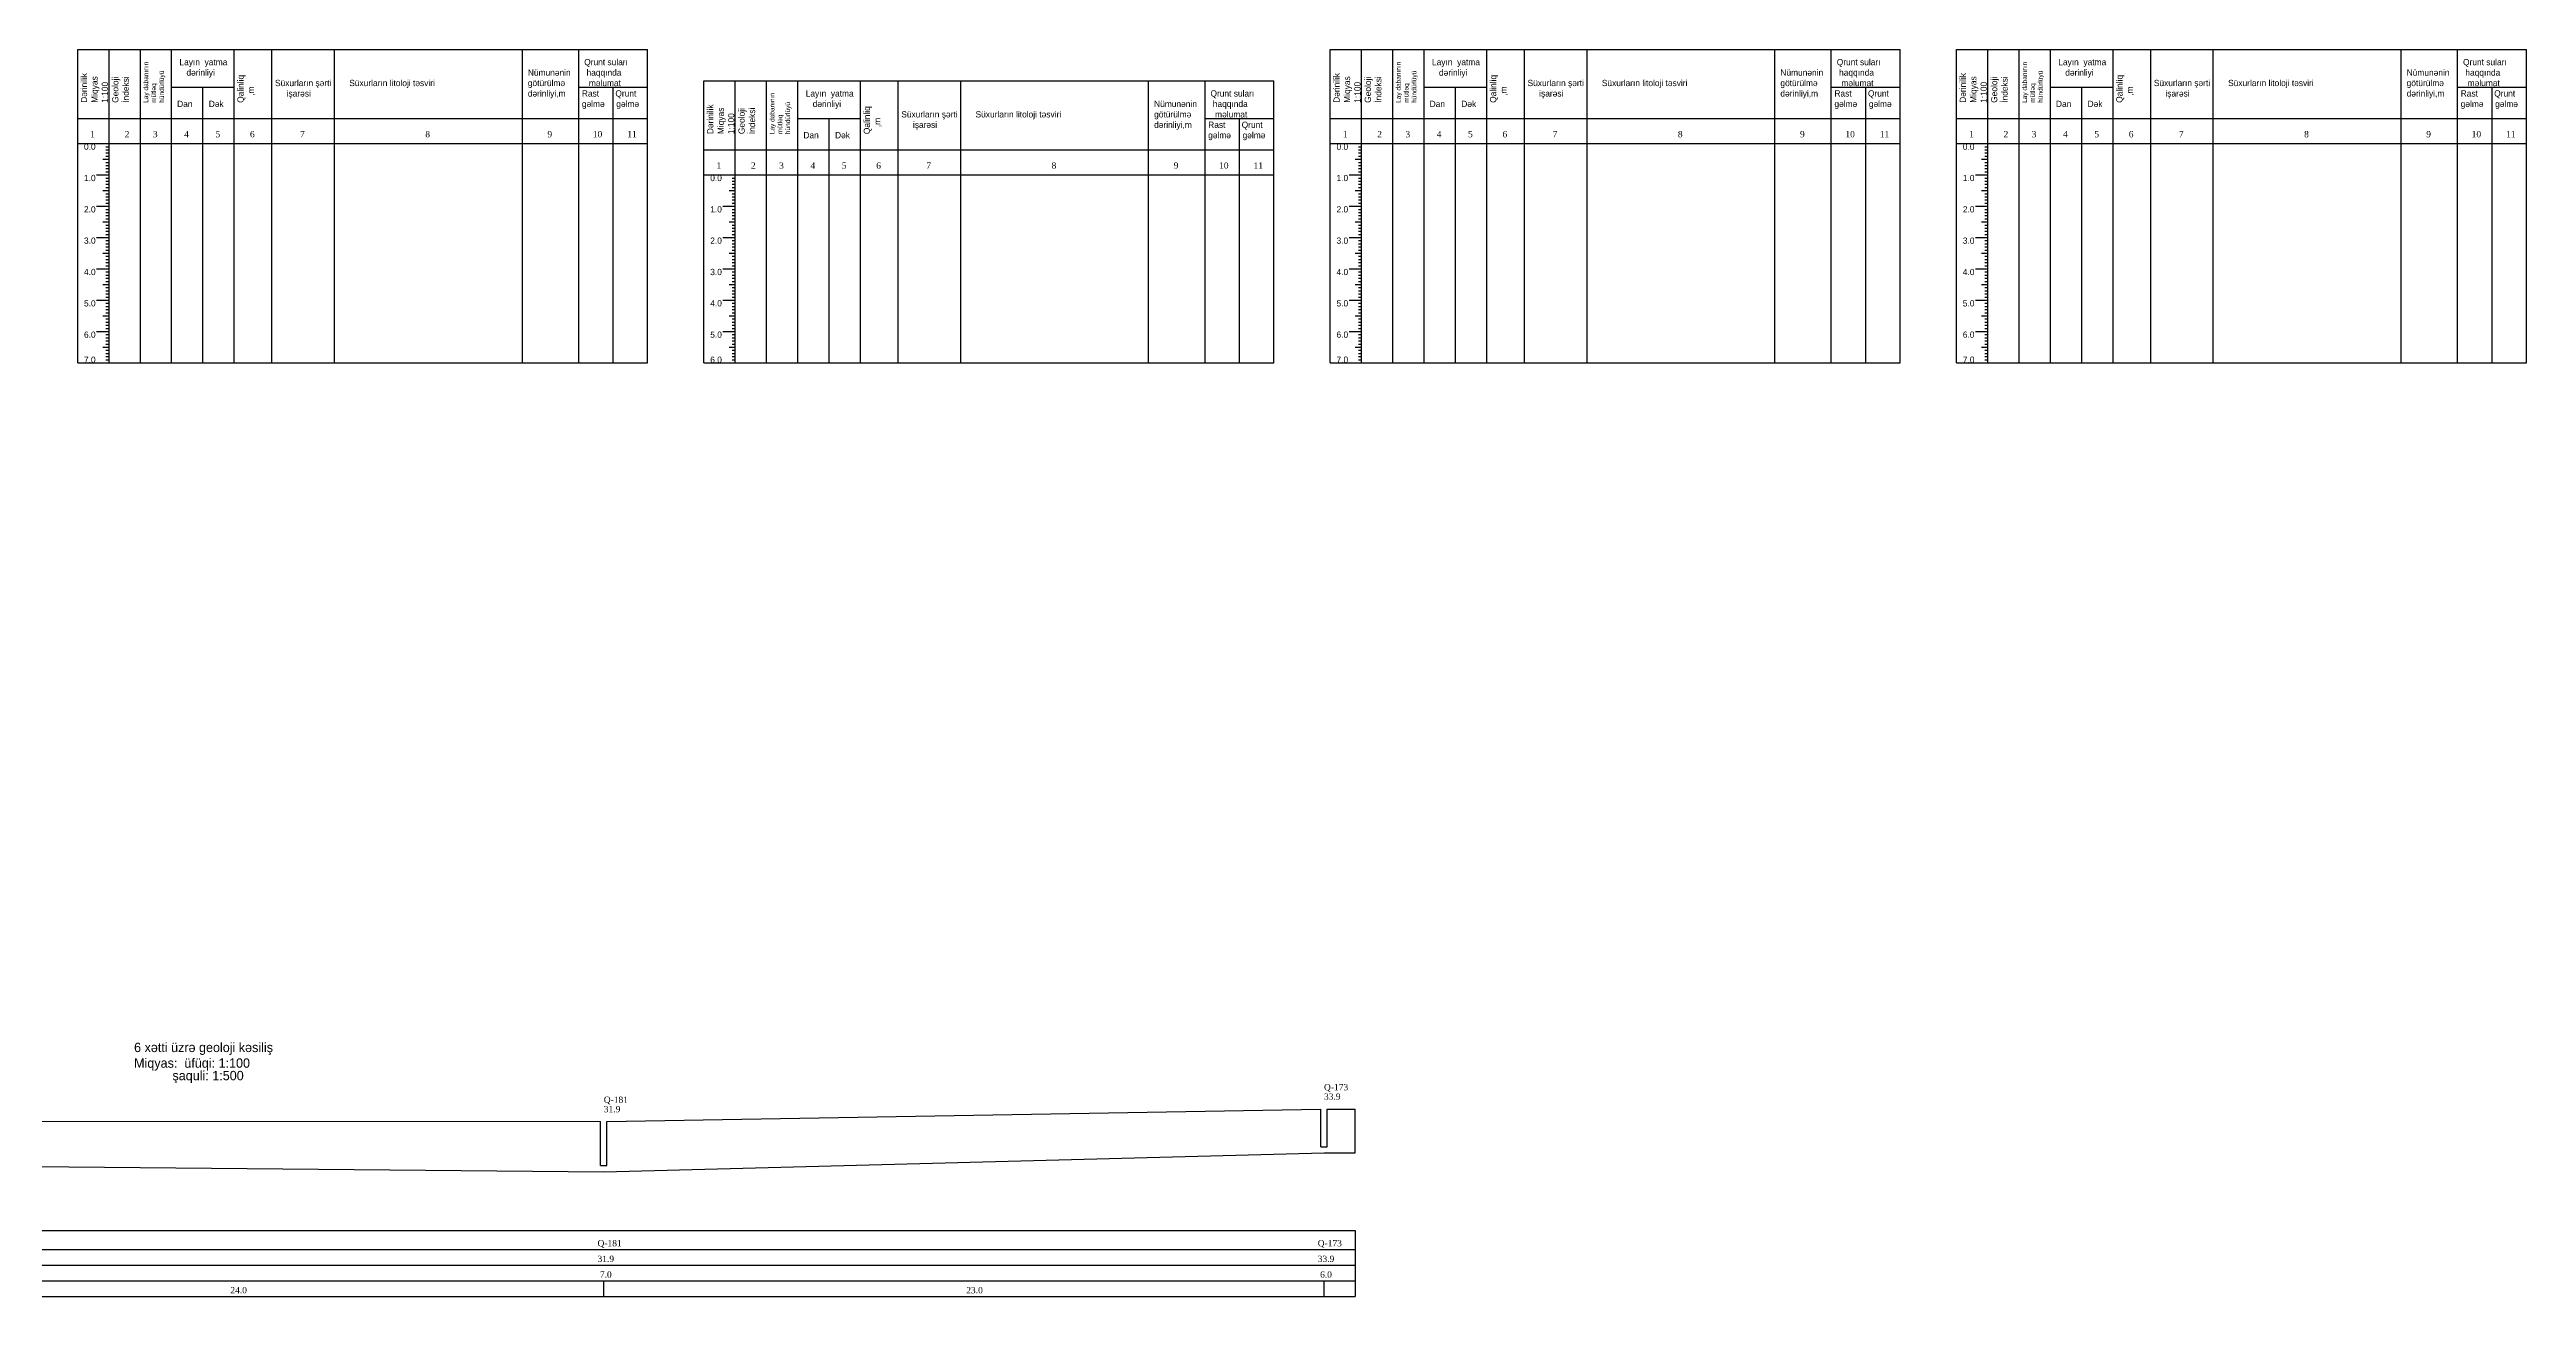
# Model space of a CAD drawing. Header units: metres. Extents: x -12 to 2972, y -38 to 385.
# Drawn here: x 2181 to 2972, y -38 to 360 of the extents above; entities that cross this region are included whole.
import ezdxf

# ---------------------------------------------------------------- set-up
doc = ezdxf.new("R2010")
doc.units = ezdxf.units.M
doc.styles.add('TimesNewRoman', font='TimesNewRoman')

msp = doc.modelspace()

# ---------------------------------------------------------------- linework, layer by layer
at = {"color": 7}
for p, q in [((2190, 360), (2372, 360)), ((2190, 260), (2190, 360)), ((2200, 330), (2200, 360)), ((2210, 260), (2210, 360)), ((2220, 260), (2220, 360)), ((2240, 260), (2240, 360)), ((2252, 260), (2252, 360)), ((2272, 260), (2272, 360)), ((2332, 260), (2332, 360)), ((2350, 260), (2350, 360)), ((2372, 260), (2372, 360)), ((2372, 260), (2372, 360)), ((2590, 360), (2772, 360)), ((2590, 260), (2590, 360)), ((2600, 330), (2600, 360)), ((2610, 260), (2610, 360)), ((2620, 260), (2620, 360)), ((2640, 260), (2640, 360)), ((2652, 260), (2652, 360)), ((2672, 260), (2672, 360)), ((2732, 260), (2732, 360)), ((2750, 260), (2750, 360)), ((2772, 260), (2772, 360)), ((2772, 260), (2772, 360)), ((2790, 360), (2972, 360)), ((2790, 260), (2790, 360)), ((2800, 330), (2800, 360)), ((2810, 260), (2810, 360)), ((2820, 260), (2820, 360)), ((2840, 260), (2840, 360)), ((2852, 260), (2852, 360)), ((2872, 260), (2872, 360)), ((2932, 260), (2932, 360)), ((2950, 260), (2950, 360)), ((2972, 260), (2972, 360)), ((2972, 260), (2972, 360)), ((2390, 350), (2572, 350)), ((2390, 260), (2390, 350)), ((2400, 320), (2400, 350)), ((2410, 260), (2410, 350)), ((2420, 260), (2420, 350)), ((2440, 260), (2440, 350)), ((2452, 260), (2452, 350)), ((2472, 260), (2472, 350)), ((2532, 260), (2532, 350)), ((2550, 260), (2550, 350)), ((2572, 260), (2572, 350)), ((2572, 260), (2572, 350)), ((2220, 348), (2240, 348)), ((2230, 260), (2230, 348)), ((2350, 348), (2372, 348)), ((2361, 260), (2361, 348)), ((2620, 348), (2640, 348)), ((2630, 260), (2630, 348)), ((2750, 348), (2772, 348)), ((2761, 260), (2761, 348)), ((2820, 348), (2840, 348)), ((2830, 260), (2830, 348)), ((2950, 348), (2972, 348)), ((2961, 260), (2961, 348)), ((2190, 338), (2372, 338)), ((2420, 338), (2440, 338)), ((2430, 260), (2430, 338)), ((2550, 338), (2572, 338)), ((2561, 260), (2561, 338)), ((2590, 338), (2772, 338)), ((2790, 338), (2972, 338)), ((2190, 330), (2372, 330)), ((2390, 328), (2572, 328)), ((2590, 330), (2772, 330)), ((2790, 330), (2972, 330)), ((2390, 320), (2572, 320)), ((2190, 260), (2372, 260)), ((2390, 260), (2572, 260)), ((2590, 260), (2772, 260)), ((2790, 260), (2972, 260)), ((2119, 18), (2357, 17.8)), ((2359, 17.8), (2587, 21.8)), ((2118, 4), (2358, 1.8)), ((2358, 1.8), (2588, 7.8))]:
    msp.add_line(p, q, dxfattribs=at)
for p, q in [((2196, 330), (2200, 330)), ((2198, 325), (2200, 325)), ((2199, 329), (2200, 329)), ((2199, 328), (2200, 328)), ((2199, 327), (2200, 327)), ((2199, 326), (2200, 326)), ((2200, 260), (2200, 330)), ((2596, 330), (2600, 330)), ((2598, 325), (2600, 325)), ((2599, 329), (2600, 329)), ((2599, 328), (2600, 328)), ((2599, 327), (2600, 327)), ((2599, 326), (2600, 326)), ((2600, 260), (2600, 330)), ((2796, 330), (2800, 330)), ((2798, 325), (2800, 325)), ((2799, 329), (2800, 329)), ((2799, 328), (2800, 328)), ((2799, 327), (2800, 327)), ((2799, 326), (2800, 326)), ((2800, 260), (2800, 330)), ((2196, 320), (2200, 320)), ((2199, 324), (2200, 324)), ((2199, 323), (2200, 323)), ((2199, 322), (2200, 322)), ((2199, 321), (2200, 321)), ((2199, 319), (2200, 319)), ((2199, 318), (2200, 318)), ((2199, 317), (2200, 317)), ((2396, 320), (2400, 320)), ((2399, 319), (2400, 319)), ((2399, 318), (2400, 318)), ((2399, 317), (2400, 317)), ((2400, 260), (2400, 320)), ((2596, 320), (2600, 320)), ((2599, 324), (2600, 324)), ((2599, 323), (2600, 323)), ((2599, 322), (2600, 322)), ((2599, 321), (2600, 321)), ((2599, 319), (2600, 319)), ((2599, 318), (2600, 318)), ((2599, 317), (2600, 317)), ((2796, 320), (2800, 320)), ((2799, 324), (2800, 324)), ((2799, 323), (2800, 323)), ((2799, 322), (2800, 322)), ((2799, 321), (2800, 321)), ((2799, 319), (2800, 319)), ((2799, 318), (2800, 318)), ((2799, 317), (2800, 317)), ((2196, 310), (2200, 310)), ((2198, 315), (2200, 315)), ((2199, 316), (2200, 316)), ((2199, 314), (2200, 314)), ((2199, 313), (2200, 313)), ((2199, 312), (2200, 312)), ((2199, 311), (2200, 311)), ((2199, 309), (2200, 309)), ((2396, 310), (2400, 310)), ((2398, 315), (2400, 315)), ((2399, 316), (2400, 316)), ((2399, 314), (2400, 314)), ((2399, 313), (2400, 313)), ((2399, 312), (2400, 312)), ((2399, 311), (2400, 311)), ((2399, 309), (2400, 309)), ((2596, 310), (2600, 310)), ((2598, 315), (2600, 315)), ((2599, 316), (2600, 316)), ((2599, 314), (2600, 314)), ((2599, 313), (2600, 313)), ((2599, 312), (2600, 312)), ((2599, 311), (2600, 311)), ((2599, 309), (2600, 309)), ((2796, 310), (2800, 310)), ((2798, 315), (2800, 315)), ((2799, 316), (2800, 316)), ((2799, 314), (2800, 314)), ((2799, 313), (2800, 313)), ((2799, 312), (2800, 312)), ((2799, 311), (2800, 311)), ((2799, 309), (2800, 309)), ((2198, 305), (2200, 305)), ((2199, 308), (2200, 308)), ((2199, 307), (2200, 307)), ((2199, 306), (2200, 306)), ((2199, 304), (2200, 304)), ((2199, 303), (2200, 303)), ((2199, 302), (2200, 302)), ((2199, 301), (2200, 301)), ((2398, 305), (2400, 305)), ((2399, 308), (2400, 308)), ((2399, 307), (2400, 307)), ((2399, 306), (2400, 306)), ((2399, 304), (2400, 304)), ((2399, 303), (2400, 303)), ((2399, 302), (2400, 302)), ((2399, 301), (2400, 301)), ((2598, 305), (2600, 305)), ((2599, 308), (2600, 308)), ((2599, 307), (2600, 307)), ((2599, 306), (2600, 306)), ((2599, 304), (2600, 304)), ((2599, 303), (2600, 303)), ((2599, 302), (2600, 302)), ((2599, 301), (2600, 301)), ((2798, 305), (2800, 305)), ((2799, 308), (2800, 308)), ((2799, 307), (2800, 307)), ((2799, 306), (2800, 306)), ((2799, 304), (2800, 304)), ((2799, 303), (2800, 303)), ((2799, 302), (2800, 302)), ((2799, 301), (2800, 301)), ((2196, 300), (2200, 300)), ((2198, 295), (2200, 295)), ((2199, 299), (2200, 299)), ((2199, 298), (2200, 298)), ((2199, 297), (2200, 297)), ((2199, 296), (2200, 296)), ((2199, 294), (2200, 294)), ((2199, 293), (2200, 293)), ((2396, 300), (2400, 300)), ((2398, 295), (2400, 295)), ((2399, 299), (2400, 299)), ((2399, 298), (2400, 298)), ((2399, 297), (2400, 297)), ((2399, 296), (2400, 296)), ((2399, 294), (2400, 294)), ((2399, 293), (2400, 293)), ((2596, 300), (2600, 300)), ((2598, 295), (2600, 295)), ((2599, 299), (2600, 299)), ((2599, 298), (2600, 298)), ((2599, 297), (2600, 297)), ((2599, 296), (2600, 296)), ((2599, 294), (2600, 294)), ((2599, 293), (2600, 293)), ((2796, 300), (2800, 300)), ((2798, 295), (2800, 295)), ((2799, 299), (2800, 299)), ((2799, 298), (2800, 298)), ((2799, 297), (2800, 297)), ((2799, 296), (2800, 296)), ((2799, 294), (2800, 294)), ((2799, 293), (2800, 293)), ((2196, 290), (2200, 290)), ((2198, 285), (2200, 285)), ((2199, 292), (2200, 292)), ((2199, 291), (2200, 291)), ((2199, 289), (2200, 289)), ((2199, 288), (2200, 288)), ((2199, 287), (2200, 287)), ((2199, 286), (2200, 286)), ((2396, 290), (2400, 290)), ((2398, 285), (2400, 285)), ((2399, 292), (2400, 292)), ((2399, 291), (2400, 291)), ((2399, 289), (2400, 289)), ((2399, 288), (2400, 288)), ((2399, 287), (2400, 287)), ((2399, 286), (2400, 286)), ((2596, 290), (2600, 290)), ((2598, 285), (2600, 285)), ((2599, 292), (2600, 292)), ((2599, 291), (2600, 291)), ((2599, 289), (2600, 289)), ((2599, 288), (2600, 288)), ((2599, 287), (2600, 287)), ((2599, 286), (2600, 286)), ((2796, 290), (2800, 290)), ((2798, 285), (2800, 285)), ((2799, 292), (2800, 292)), ((2799, 291), (2800, 291)), ((2799, 289), (2800, 289)), ((2799, 288), (2800, 288)), ((2799, 287), (2800, 287)), ((2799, 286), (2800, 286)), ((2196, 280), (2200, 280)), ((2199, 284), (2200, 284)), ((2199, 283), (2200, 283)), ((2199, 282), (2200, 282)), ((2199, 281), (2200, 281)), ((2199, 279), (2200, 279)), ((2199, 278), (2200, 278)), ((2199, 277), (2200, 277)), ((2396, 280), (2400, 280)), ((2399, 284), (2400, 284)), ((2399, 283), (2400, 283)), ((2399, 282), (2400, 282)), ((2399, 281), (2400, 281)), ((2399, 279), (2400, 279)), ((2399, 278), (2400, 278)), ((2399, 277), (2400, 277)), ((2596, 280), (2600, 280)), ((2599, 284), (2600, 284)), ((2599, 283), (2600, 283)), ((2599, 282), (2600, 282)), ((2599, 281), (2600, 281)), ((2599, 279), (2600, 279)), ((2599, 278), (2600, 278)), ((2599, 277), (2600, 277)), ((2796, 280), (2800, 280)), ((2799, 284), (2800, 284)), ((2799, 283), (2800, 283)), ((2799, 282), (2800, 282)), ((2799, 281), (2800, 281)), ((2799, 279), (2800, 279)), ((2799, 278), (2800, 278)), ((2799, 277), (2800, 277)), ((2196, 270), (2200, 270)), ((2198, 275), (2200, 275)), ((2199, 276), (2200, 276)), ((2199, 274), (2200, 274)), ((2199, 273), (2200, 273)), ((2199, 272), (2200, 272)), ((2199, 271), (2200, 271)), ((2199, 269), (2200, 269)), ((2396, 270), (2400, 270)), ((2398, 275), (2400, 275)), ((2399, 276), (2400, 276)), ((2399, 274), (2400, 274)), ((2399, 273), (2400, 273)), ((2399, 272), (2400, 272)), ((2399, 271), (2400, 271)), ((2399, 269), (2400, 269)), ((2596, 270), (2600, 270)), ((2598, 275), (2600, 275)), ((2599, 276), (2600, 276)), ((2599, 274), (2600, 274)), ((2599, 273), (2600, 273)), ((2599, 272), (2600, 272)), ((2599, 271), (2600, 271)), ((2599, 269), (2600, 269)), ((2796, 270), (2800, 270)), ((2798, 275), (2800, 275)), ((2799, 276), (2800, 276)), ((2799, 274), (2800, 274)), ((2799, 273), (2800, 273)), ((2799, 272), (2800, 272)), ((2799, 271), (2800, 271)), ((2799, 269), (2800, 269)), ((2198, 265), (2200, 265)), ((2199, 268), (2200, 268)), ((2199, 267), (2200, 267)), ((2199, 266), (2200, 266)), ((2199, 264), (2200, 264)), ((2199, 263), (2200, 263)), ((2199, 262), (2200, 262)), ((2398, 265), (2400, 265)), ((2399, 268), (2400, 268)), ((2399, 267), (2400, 267)), ((2399, 266), (2400, 266)), ((2399, 264), (2400, 264)), ((2399, 263), (2400, 263)), ((2399, 262), (2400, 262)), ((2598, 265), (2600, 265)), ((2599, 268), (2600, 268)), ((2599, 267), (2600, 267)), ((2599, 266), (2600, 266)), ((2599, 264), (2600, 264)), ((2599, 263), (2600, 263)), ((2599, 262), (2600, 262)), ((2798, 265), (2800, 265)), ((2799, 268), (2800, 268)), ((2799, 267), (2800, 267)), ((2799, 266), (2800, 266)), ((2799, 264), (2800, 264)), ((2799, 263), (2800, 263)), ((2799, 262), (2800, 262)), ((2196, 260), (2200, 260)), ((2199, 261), (2200, 261)), ((2396, 260), (2400, 260)), ((2399, 261), (2400, 261)), ((2596, 260), (2600, 260)), ((2599, 261), (2600, 261)), ((2796, 260), (2800, 260)), ((2799, 261), (2800, 261))]:
    msp.add_line(p, q)
at = {"color": 1}
for p, q in [((2357, 3.8), (2357, 17.8)), ((2359, 3.8), (2359, 17.8)), ((2587, 9.8), (2587, 21.8)), ((2589, 9.8), (2589, 21.8)), ((2587, 9.8), (2589, 9.8)), ((2357, 3.8), (2359, 3.8))]:
    msp.add_line(p, q, dxfattribs=at)
at = {"layer": 'line_layer', "color": 7}
for p, q in [((2589, 21.8), (2598, 21.8)), ((2598, 7.8), (2598, 21.8)), ((2588, 7.8), (2598, 7.8)), ((1888, -17), (2598, -17)), ((1888, -23), (2598, -23)), ((2598, -17), (2598, -38)), ((1888, -28), (2598, -28)), ((1888, -33), (2598, -33)), ((1888, -38), (2598, -38)), ((2358, -38), (2358, -33)), ((2588, -38), (2588, -33))]:
    msp.add_line(p, q, dxfattribs=at)

# ---------------------------------------------------------------- texts
at = {"attachment_point": 1}
for s, insert, char_height in [('  Layın  yatma\\P     dərinliyi\\P \\P \\P Dan       Dək', (2221, 357), 2), (' Qrunt suları\\P  haqqında\\P   məlumat\\PRast       Qrunt\\Pgəlmə     gəlmə ', (2351, 357), 2), ('  Layın  yatma\\P     dərinliyi\\P \\P \\P Dan       Dək', (2621, 357), 2), (' Qrunt suları\\P  haqqında\\P   məlumat\\PRast       Qrunt\\Pgəlmə     gəlmə ', (2751, 357), 2), ('  Layın  yatma\\P     dərinliyi\\P \\P \\P Dan       Dək', (2821, 357), 2), (' Qrunt suları\\P  haqqında\\P   məlumat\\PRast       Qrunt\\Pgəlmə     gəlmə ', (2951, 357), 2), ('\\P\\PSüxurların şərti\\P     işarəsi', (2253, 357), 2), ('\\P \\P     Süxurların litoloji təsviri', (2273, 357), 2), ('\\P Nümunənin\\P götürülmə\\P dərinliyi,m', (2333, 357), 2), ('\\P\\PSüxurların şərti\\P     işarəsi', (2653, 357), 2), ('\\P \\P     Süxurların litoloji təsviri', (2673, 357), 2), ('\\P Nümunənin\\P götürülmə\\P dərinliyi,m', (2733, 357), 2), ('\\P\\PSüxurların şərti\\P     işarəsi', (2853, 357), 2), ('\\P \\P     Süxurların litoloji təsviri', (2873, 357), 2), ('\\P Nümunənin\\P götürülmə\\P dərinliyi,m', (2933, 357), 2), ('  Layın  yatma\\P     dərinliyi\\P \\P \\P Dan       Dək', (2421, 347), 2), ('\\P\\PSüxurların şərti\\P     işarəsi', (2453, 347), 2), ('\\P \\P     Süxurların litoloji təsviri', (2473, 347), 2), ('\\P Nümunənin\\P götürülmə\\P dərinliyi,m', (2533, 347), 2), (' Qrunt suları\\P  haqqında\\P   məlumat\\PRast       Qrunt\\Pgəlmə     gəlmə ', (2551, 347), 2), ('0.0', (2192, 330), 2), ('0.0', (2592, 330), 2), ('0.0', (2792, 330), 2), ('1.0', (2192, 320), 2), ('0.0', (2392, 320), 2), ('1.0', (2592, 320), 2), ('1.0', (2792, 320), 2), ('2.0', (2192, 310), 2), ('1.0', (2392, 310), 2), ('2.0', (2592, 310), 2), ('2.0', (2792, 310), 2), ('3.0', (2192, 300), 2), ('2.0', (2392, 300), 2), ('3.0', (2592, 300), 2), ('3.0', (2792, 300), 2), ('4.0', (2192, 290), 2), ('3.0', (2392, 290), 2), ('4.0', (2592, 290), 2), ('4.0', (2792, 290), 2), ('5.0', (2192, 280), 2), ('4.0', (2392, 280), 2), ('5.0', (2592, 280), 2), ('5.0', (2792, 280), 2), ('6.0', (2192, 270), 2), ('5.0', (2392, 270), 2), ('6.0', (2592, 270), 2), ('6.0', (2792, 270), 2), ('7.0', (2192, 262), 2), ('6.0', (2392, 262), 2), ('7.0', (2592, 262), 2), ('7.0', (2792, 262), 2), ('6 xətti üzrə geoloji kəsiliş', (2208, 43), 3), ('Miqyas:  üfüqi: 1:100', (2208, 38), 3), ('           şaquli: 1:500', (2208, 34), 3)]:
    msp.add_mtext(s, dxfattribs=dict(at, insert=insert, char_height=char_height))
at = {"attachment_point": 1, "rotation": 90}
for s, insert, char_height in [('Dərinilik\\PMiqyas\\P1:100', (2191, 343), 2), ('Geoloji\\Pİndeksi', (2201, 343), 2), ('Lay dabanının\\Pmütləq\\Phündürlüyü', (2211, 343), 1.5), ('Qalinliq\\P   ,m', (2241, 343), 2), ('Dərinilik\\PMiqyas\\P1:100', (2591, 343), 2), ('Geoloji\\Pİndeksi', (2601, 343), 2), ('Lay dabanının\\Pmütləq\\Phündürlüyü', (2611, 343), 1.5), ('Qalinliq\\P   ,m', (2641, 343), 2), ('Dərinilik\\PMiqyas\\P1:100', (2791, 343), 2), ('Geoloji\\Pİndeksi', (2801, 343), 2), ('Lay dabanının\\Pmütləq\\Phündürlüyü', (2811, 343), 1.5), ('Qalinliq\\P   ,m', (2841, 343), 2), ('Dərinilik\\PMiqyas\\P1:100', (2391, 333), 2), ('Geoloji\\Pİndeksi', (2401, 333), 2), ('Lay dabanının\\Pmütləq\\Phündürlüyü', (2411, 333), 1.5), ('Qalinliq\\P   ,m', (2441, 333), 2)]:
    msp.add_mtext(s, dxfattribs=dict(at, insert=insert, char_height=char_height))
at = {"char_height": 2, "attachment_point": 1, "style": 'TimesNewRoman'}
for s, insert in [('1', (2194, 334)), ('2', (2205, 334)), ('3', (2214, 334)), ('4', (2224, 334)), ('5', (2234, 334)), ('6', (2245, 334)), ('7', (2261, 334)), ('8', (2301, 334)), ('9', (2340, 334)), ('10', (2354.5, 334)), ('11', (2365.5, 334)), ('1', (2594, 334)), ('2', (2605, 334)), ('3', (2614, 334)), ('4', (2624, 334)), ('5', (2634, 334)), ('6', (2645, 334)), ('7', (2661, 334)), ('8', (2701, 334)), ('9', (2740, 334)), ('10', (2754.5, 334)), ('11', (2765.5, 334)), ('1', (2794, 334)), ('2', (2805, 334)), ('3', (2814, 334)), ('4', (2824, 334)), ('5', (2834, 334)), ('6', (2845, 334)), ('7', (2861, 334)), ('8', (2901, 334)), ('9', (2940, 334)), ('10', (2954.5, 334)), ('11', (2965.5, 334)), ('1', (2394, 324)), ('2', (2405, 324)), ('3', (2414, 324)), ('4', (2424, 324)), ('5', (2434, 324)), ('6', (2445, 324)), ('7', (2461, 324)), ('8', (2501, 324)), ('9', (2540, 324)), ('10', (2554.5, 324)), ('11', (2565.5, 324)), ('Q-181', (2358, 25.8)), ('Q-173', (2588, 29.8)), ('33.9', (2588, 26.8)), ('31.9', (2358, 22.8)), ('Q-181', (2356, -20)), ('Q-173', (2586, -20)), ('31.9', (2356, -25)), (' 7.0', (2356, -30)), ('33.9', (2586, -25)), (' 6.0', (2586, -30)), (' 24.0', (2238, -35)), (' 23.0', (2473, -35))]:
    msp.add_mtext(s, dxfattribs=dict(at, insert=insert))

doc.saveas('drawing.dxf')
